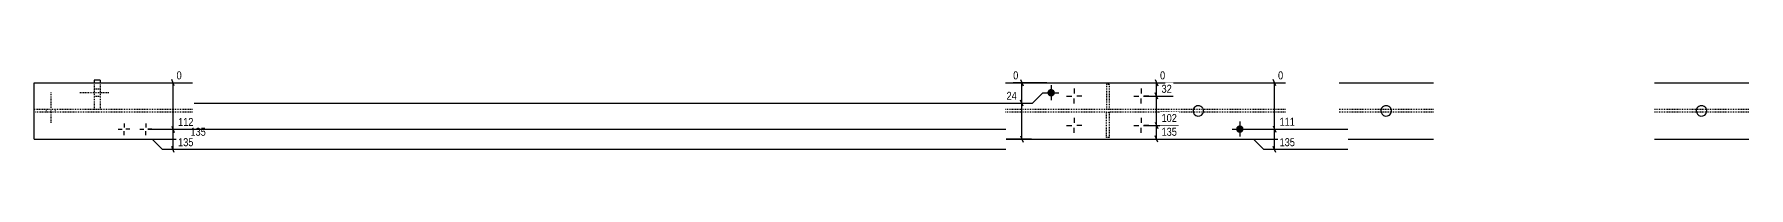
# Model space of a CAD drawing. Header units: millimetres. Extents: x 12 to 34442, y 10 to 1878.
# Drawn here: x 12925 to 17014, y 12 to 212 of the extents above; entities that cross this region are included whole.
import ezdxf

# ---------------------------------------------------------------- set-up
doc = ezdxf.new("R2010")
doc.units = ezdxf.units.MM
doc.linetypes.add('DXK_LINE_DOT2', pattern=[3.9198, 1.9599, -1.9599])
doc.layers.add('MÅLSÆTNING', color=7, linetype='Continuous')
doc.layers.add('STÅL', color=7, linetype='Continuous')
doc.styles.add('Arial Narrow', font='ARIALN.TTF', dxfattribs={"height": 0.2})

msp = doc.modelspace()

# ---------------------------------------------------------------- hatches: boundary and pattern name
at = {"layer": 'STÅL', "linetype": 'Continuous'}
for points in [[(15359.2, 155.5, -1), (15341.2, 155.5, -1)], [(15809.2, 68.5, -1), (15791.2, 68.5, -1)]]:
    msp.add_hatch(color=96, dxfattribs=at).paths.add_polyline_path(points)

# ---------------------------------------------------------------- linework, layer by layer
at = {"layer": 'MÅLSÆTNING', "color": 7, "linetype": 'Continuous'}
for p, q in [((13190.7, 179.5), (13276.7, 179.5)), ((13259.1, 172), (13253.1, 187)), ((13256.1, 67.9), (13256.1, 179.5)), ((15843.3, 179.5), (15903.5, 179.5)), ((15885.8, 172), (15879.8, 187)), ((15882.8, 68.5), (15882.8, 179.5)), ((13306.2, 130.5), (15305.4, 130.5)), ((15283.4, 123), (15277.4, 138)), ((15280.4, 44.5), (15280.4, 130.5)), ((15305.4, 130.5), (15330.4, 155.5)), ((15305.4, 130.5), (15330.4, 155.5)), ((15330.4, 155.5), (15345.2, 155.5)), ((15330.4, 155.5), (15345.2, 155.5)), ((15570.2, 147.4), (15641.5, 147.4)), ((15604.4, 139.9), (15598.4, 154.9)), ((15601.4, 77.4), (15601.4, 147.4)), ((15598.4, 84.9), (15604.4, 69.9)), ((15598.4, 84.9), (15604.4, 69.9)), ((13196.2, 67.9), (15242.4, 67.9)), ((13231.1, 19.5), (13206.1, 44.5)), ((13206.1, 44.5), (13207.5, 44.5)), ((13253.1, 75.4), (13259.1, 60.4)), ((13253.1, 75.4), (13259.1, 60.4)), ((13256.1, 19.5), (13256.1, 67.9)), ((15303.5, 44.5), (13294, 44.5)), ((15277.4, 52), (15283.4, 37)), ((15570.2, 77.4), (15653.7, 77.4)), ((15570.2, 77.4), (15653.7, 77.4)), ((15596.4, 44.5), (15653.7, 44.5)), ((15604.4, 37), (15598.4, 52)), ((15601.4, 44.5), (15601.4, 77.4)), ((15805.2, 68.5), (16058.1, 68.5)), ((15805.2, 68.5), (16058.1, 68.5)), ((15857.8, 19.5), (15832.8, 44.5)), ((15832.8, 44.5), (15849.8, 44.5)), ((15879.8, 76), (15885.8, 61)), ((15879.8, 76), (15885.8, 61)), ((15882.8, 19.5), (15882.8, 68.5)), ((15242.4, 19.5), (13231.1, 19.5)), ((13259.1, 12), (13253.1, 27)), ((16058.1, 19.5), (15857.8, 19.5)), ((15885.8, 12), (15879.8, 27))]:
    msp.add_line(p, q, dxfattribs=at)
at = {"layer": 'STÅL', "color": 2, "linetype": 'Continuous'}
for p, q in [((12925.2, 179.5), (13302.2, 179.5)), ((12925.2, 44.5), (12925.2, 179.5)), ((13067.7, 185.3), (13067.7, 179.5)), ((13082.7, 185.3), (13067.7, 185.3)), ((13082.7, 185.3), (13082.7, 179.5)), ((15241.2, 179.5), (15908.8, 179.5)), ((16036.7, 179.5), (16261.7, 179.5)), ((16788.7, 179.5), (17013.7, 179.5)), ((12925.2, 44.5), (13302.2, 44.5)), ((15241.2, 44.5), (15908.8, 44.5)), ((16036.7, 44.5), (16261.7, 44.5)), ((16788.7, 44.5), (17013.7, 44.5))]:
    msp.add_line(p, q, dxfattribs=at)
at = {"layer": 'STÅL', "color": 7, "linetype": 'DXK_LINE_DOT2'}
for p, q in [((13067.7, 179.5), (13067.7, 116.4)), ((13082.7, 179.5), (13082.7, 116.4)), ((15488.2, 175.3), (15482.2, 175.3)), ((15482.2, 175.3), (15482.2, 115.3)), ((15488.2, 175.3), (15488.2, 115.3)), ((13067.7, 115.3), (12925.2, 115.3)), ((13302.2, 108.7), (12925.2, 108.7)), ((13067.7, 116.4), (13067.7, 115.3)), ((13082.7, 115.3), (13067.7, 115.3)), ((13082.7, 116.4), (13082.7, 115.3)), ((13302.2, 115.3), (13082.7, 115.3)), ((15482.2, 115.3), (15241.2, 115.3)), ((15482.2, 108.7), (15241.2, 108.7)), ((15488.2, 115.3), (15482.2, 115.3)), ((15482.2, 48.7), (15482.2, 108.7)), ((15482.2, 108.7), (15488.2, 108.7)), ((15908.8, 115.3), (15488.2, 115.3)), ((15488.2, 108.7), (15488.2, 48.7)), ((15908.8, 108.7), (15488.2, 108.7)), ((16261.7, 115.3), (16036.7, 115.3)), ((16261.7, 108.7), (16036.7, 108.7)), ((17013.7, 115.3), (16788.7, 115.3)), ((17013.7, 108.7), (16788.7, 108.7)), ((15488.2, 48.7), (15482.2, 48.7))]:
    msp.add_line(p, q, dxfattribs=at)
at = {"layer": 'STÅL', "color": 96, "linetype": 'DXK_LINE_DOT2'}
for p, q in [((13082.7, 164.1), (13067.7, 164.1)), ((12965.2, 83.7), (12965.2, 156.7)), ((13102.7, 155.1), (13032.7, 155.1)), ((13082.7, 146.1), (13067.7, 146.1)), ((12954.2, 108.7), (12954.2, 115.3)), ((12976.2, 108.7), (12976.2, 115.3))]:
    msp.add_line(p, q, dxfattribs=at)
at = {"layer": 'STÅL', "color": 96, "linetype": 'Continuous'}
for p, q in [((15350.2, 173.5), (15350.2, 137.5)), ((15405.2, 165.4), (15405.2, 153.4)), ((15565.2, 165.4), (15565.2, 153.4)), ((15332.2, 155.5), (15368.2, 155.5)), ((15387.2, 147.4), (15399.2, 147.4)), ((15405.2, 129.4), (15405.2, 141.4)), ((15423.2, 147.4), (15411.3, 147.4)), ((15547.2, 147.4), (15559.2, 147.4)), ((15565.2, 129.4), (15565.2, 141.4)), ((15583.2, 147.4), (15571.3, 147.4)), ((13139.2, 81.9), (13139.2, 72.6)), ((13191.2, 81.9), (13191.2, 72.6)), ((15405.2, 95.4), (15405.2, 83.4)), ((15565.2, 95.4), (15565.2, 83.4)), ((15800.2, 86.5), (15800.2, 50.5)), ((13125.2, 67.9), (13134.6, 67.9)), ((13139.2, 53.9), (13139.2, 63.2)), ((13153.2, 67.9), (13143.9, 67.9)), ((13177.2, 67.9), (13186.6, 67.9)), ((13191.2, 53.9), (13191.2, 63.2)), ((13205.2, 67.9), (13195.9, 67.9)), ((15387.2, 77.4), (15399.2, 77.4)), ((15405.2, 59.4), (15405.2, 71.4)), ((15423.2, 77.4), (15411.3, 77.4)), ((15547.2, 77.4), (15559.2, 77.4)), ((15565.2, 59.4), (15565.2, 71.4)), ((15583.2, 77.4), (15571.3, 77.4)), ((15782.2, 68.5), (15818.2, 68.5))]:
    msp.add_line(p, q, dxfattribs=at)
at = {"layer": 'STÅL', "color": 2, "linetype": 'Continuous'}
for centre, start, end in [((15701.2, 112), 330.3737, 150.3737), ((16149.2, 112), 330.3737, 150.3737), ((16901.2, 112), 330.3737, 150.3737), ((15701.2, 112), 150.3737, 330.3737), ((16149.2, 112), 150.3737, 330.3737), ((16901.2, 112), 150.3737, 330.3737)]:
    msp.add_arc(centre, 12.5, start, end, dxfattribs=at)

# ---------------------------------------------------------------- next in the draw order: wipeouts: each hides what was drawn before it
at = {"color": 0, "linetype": 'Continuous'}
for points in [[(13280.7, 183.5), (13280.7, 211.5), (13260.6, 211.5), (13260.6, 183.5)], [(15907.5, 183.5), (15907.5, 211.5), (15887.3, 211.5), (15887.3, 183.5)], [(15641.9, 151.4), (15641.9, 179.4), (15609.5, 179.4), (15609.5, 151.4)], [(15272.3, 134.5), (15272.3, 162.5), (13305.9, 162.5), (13305.9, 134.5)], [(15654.1, 81.4), (15654.1, 109.4), (15609.5, 109.4), (15609.5, 81.4)], [(16058.5, 72.5), (16058.5, 100.5), (15891, 100.5), (15891, 72.5)], [(15272.3, 48.5), (15272.3, 76.5), (13293.7, 76.5), (13293.7, 48.5)], [(16058.5, 23.5), (16058.5, 51.5), (15891, 51.5), (15891, 23.5)]]:
    msp.add_wipeout(points, dxfattribs=at).dxf.layer = 'MÅLSÆTNING'

# ---------------------------------------------------------------- next in the draw order: linework, layer by layer
at = {"layer": 'MÅLSÆTNING', "color": 7, "linetype": 'Continuous'}
for p, q in [((15339.8, 179.5), (15259.7, 179.5)), ((15277.4, 187), (15283.4, 172)), ((15280.4, 130.5), (15280.4, 179.5)), ((15580, 179.5), (15622.1, 179.5)), ((15598.4, 187), (15604.4, 172)), ((15601.4, 147.4), (15601.4, 179.5)), ((13306.2, 130.5), (15305.4, 130.5)), ((15283.4, 123), (15277.4, 138)), ((15570.2, 147.4), (15641.5, 147.4)), ((15604.4, 139.9), (15598.4, 154.9)), ((13196.2, 67.9), (15242.4, 67.9))]:
    msp.add_line(p, q, dxfattribs=at)

# ---------------------------------------------------------------- next in the draw order: texts
at = {"layer": 'MÅLSÆTNING', "color": 3, "linetype": 'Continuous', "style": 'Arial Narrow'}
for s, height, p in [('0', 19.1, (13264.6, 187.5)), ('0', 19.1, (15891.3, 187.5)), ('32', 19.09, (15613.5, 155.4)), ('24', 19.09, (15243.9, 138.5)), ('111', 19.09, (15895, 76.5)), ('135', 19.09, (13297.7, 52.5)), ('135', 19.09, (15895, 27.5))]:
    msp.add_text(s, height=height, dxfattribs=at).set_placement(p)

# ---------------------------------------------------------------- next in the draw order: wipeouts: each hides what was drawn before it
at = {"color": 0, "linetype": 'Continuous'}
msp.add_wipeout([(15654.1, 48.5), (15654.1, 76.5), (15609.5, 76.5), (15609.5, 48.5)], dxfattribs=at).dxf.layer = 'MÅLSÆTNING'

# ---------------------------------------------------------------- next in the draw order: texts
at = {"layer": 'MÅLSÆTNING', "color": 3, "linetype": 'Continuous', "style": 'Arial Narrow'}
for s, p in [('102', (15613.5, 85.4)), ('135', (15613.5, 52.5))]:
    msp.add_text(s, height=19.09, dxfattribs=at).set_placement(p)

# ---------------------------------------------------------------- next in the draw order: wipeouts: each hides what was drawn before it
at = {"color": 0, "linetype": 'Continuous'}
for points in [[(15275.9, 183.5), (15275.9, 211.5), (15255.7, 211.5), (15255.7, 183.5)], [(15626.1, 183.5), (15626.1, 211.5), (15605.9, 211.5), (15605.9, 183.5)], [(15242.8, 71.9), (15242.8, 99.9), (13264.2, 99.9), (13264.2, 71.9)]]:
    msp.add_wipeout(points, dxfattribs=at).dxf.layer = 'MÅLSÆTNING'

# ---------------------------------------------------------------- next in the draw order: texts
at = {"layer": 'MÅLSÆTNING', "color": 3, "linetype": 'Continuous', "style": 'Arial Narrow'}
for s, height, p in [('0', 19.1, (15259.7, 187.5)), ('0', 19.1, (15609.9, 187.5)), ('112', 19.09, (13268.2, 75.9))]:
    msp.add_text(s, height=height, dxfattribs=at).set_placement(p)

# ---------------------------------------------------------------- next in the draw order: wipeouts: each hides what was drawn before it
at = {"color": 0, "linetype": 'Continuous'}
msp.add_wipeout([(15242.8, 23.5), (15242.8, 51.5), (13264.2, 51.5), (13264.2, 23.5)], dxfattribs=at).dxf.layer = 'MÅLSÆTNING'

# ---------------------------------------------------------------- next in the draw order: texts
at = {"layer": 'MÅLSÆTNING', "color": 3, "linetype": 'Continuous', "style": 'Arial Narrow'}
msp.add_text('135', height=19.09, dxfattribs=at).set_placement((13268.2, 27.5))

doc.saveas('drawing.dxf')
